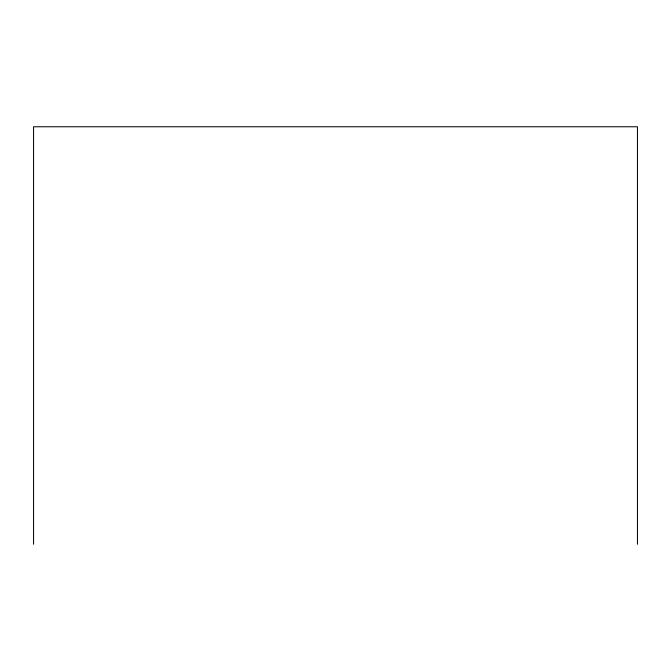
<?xml version="1.0" encoding="UTF-8"?>
<svg xmlns="http://www.w3.org/2000/svg" width="671" height="671" viewBox="0 0 671 671"><rect width="100%" height="100%" fill="white"/><g stroke="black" fill="none" stroke-linecap="round" stroke-linejoin="round"><path stroke-width="1.01" d="M637.45 544.24L637.45 126.76L33.55 126.76L33.55 544.24"/></g></svg>
